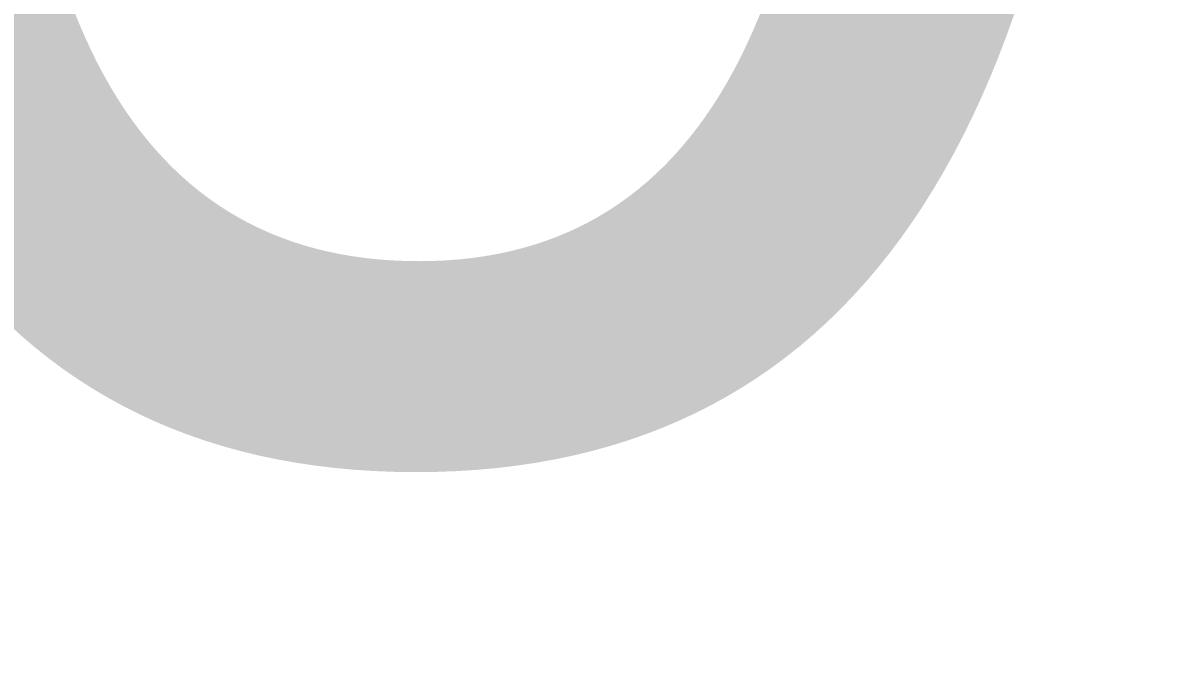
# Model space of a CAD drawing. Header units: millimetres. Extents: x -176651 to 424033, y -469666 to 486614.
# Drawn here: x 185123 to 185835, y 211652 to 212061 of the extents above; entities that cross this region are included whole.
import ezdxf

# ---------------------------------------------------------------- set-up
doc = ezdxf.new("R2010")
doc.units = ezdxf.units.MM
doc.linetypes.add('1625_East Villa$0$DASHED', pattern=[0.75, 0.5, -0.25])
for name, color, linetype in [('1625_East Villa$0$ad-Elevation 10', 8, 'Continuous'), ('1625_East Villa$0$ad-Furniture', 8, 'Continuous'), ('Site Levels$0$ad-Lvl-Plinth', 30, 'Continuous')]:
    doc.layers.add(name, color=color, linetype=linetype)
doc.layers.add('1625_East Villa$0$ad-Landscape', color=8, linetype='Continuous', lineweight=35)
doc.styles.add('Site Levels$0$Sections_The woods Site plan_Entrances$0$Standard', font='arial.ttf')

# ---------------------------------------------------------------- blocks, each defined once
blk = doc.blocks.new('1625_East Villa$0$A$C279134A6')
at = {"layer": '1625_East Villa$0$ad-Landscape', "linetype": 'Continuous'}
for p, q in [((637.12, 613.59), (707.23, 661.45)), ((657.8, 621.49), (724.68, 637.3)), ((542.66, 463.81), (637.12, 613.59)), ((734.74, 473.8), (789.53, 447.04))]:
    blk.add_line(p, q, dxfattribs=at)
for points in [[(631.15, 722.27), (630.32, 721.09), (629.67, 720.08), (629.18, 719.22), (628.82, 718.49), (628.58, 717.85), (628.44, 717.29), (628.37, 716.79), (628.36, 716.32), (628.39, 715.87), (628.46, 715.43), (628.6, 714.99), (628.81, 714.54), (629.1, 714.1), (629.49, 713.63), (629.98, 713.16), (630.6, 712.66), (631.35, 712.13), (632.28, 711.56), (633.45, 710.92), (634.89, 710.2), (636.67, 709.36), (638.82, 708.4), (641.4, 707.29), (644.47, 706.01)], [(631.15, 722.27), (631.68, 722.4), (632.2, 722.53), (632.72, 722.65), (633.23, 722.74), (633.73, 722.82), (634.22, 722.87), (634.69, 722.9), (635.15, 722.89), (635.6, 722.84), (636.04, 722.75), (636.48, 722.6), (636.92, 722.37), (637.35, 722.07), (637.8, 721.66), (638.26, 721.15), (638.74, 720.52), (639.24, 719.75), (639.77, 718.79), (640.35, 717.59), (640.99, 716.09), (641.71, 714.24), (642.52, 711.98), (643.44, 709.25), (644.47, 706.01)], [(679.4, 672.59), (678.57, 671.41), (677.92, 670.41), (677.43, 669.54), (677.07, 668.81), (676.83, 668.17), (676.69, 667.61), (676.62, 667.11), (676.61, 666.64), (676.64, 666.19), (676.72, 665.75), (676.85, 665.31), (677.06, 664.87), (677.35, 664.42), (677.74, 663.96), (678.24, 663.48), (678.85, 662.98), (679.6, 662.45), (680.54, 661.88), (681.7, 661.24), (683.14, 660.52), (684.92, 659.68), (687.07, 658.72), (689.66, 657.61), (692.72, 656.33)], [(679.4, 672.59), (679.93, 672.72), (680.46, 672.85), (680.97, 672.97), (681.48, 673.06), (681.98, 673.14), (682.47, 673.19), (682.94, 673.22), (683.41, 673.21), (683.86, 673.16), (684.3, 673.07), (684.73, 672.92), (685.17, 672.69), (685.61, 672.39), (686.05, 671.98), (686.51, 671.47), (686.99, 670.84), (687.49, 670.07), (688.02, 669.11), (688.6, 667.91), (689.25, 666.41), (689.97, 664.56), (690.78, 662.3), (691.69, 659.57), (692.72, 656.33)], [(611.57, 603.57), (609.72, 604.37), (608.15, 604.98), (606.82, 605.41)], [(611.57, 603.57), (611.91, 602.88), (612.24, 602.19), (612.55, 601.51), (612.83, 600.84), (613.07, 600.18), (613.28, 599.52), (613.45, 598.87), (613.57, 598.23), (613.64, 597.6), (613.64, 596.97), (613.55, 596.32), (613.37, 595.66), (613.07, 594.97), (612.64, 594.24), (612.07, 593.46), (611.34, 592.62), (610.42, 591.72), (609.26, 590.73), (607.81, 589.65), (605.99, 588.44)], [(736.1, 602.26), (735.27, 601.09), (734.62, 600.08), (734.13, 599.22), (733.77, 598.48), (733.53, 597.85), (733.39, 597.29), (733.32, 596.79), (733.31, 596.32), (733.33, 595.87), (733.41, 595.43), (733.55, 594.98), (733.76, 594.54), (734.05, 594.09), (734.44, 593.63), (734.93, 593.15), (735.55, 592.66), (736.3, 592.13), (737.23, 591.56), (738.4, 590.92), (739.84, 590.19), (741.61, 589.36), (743.77, 588.4), (746.35, 587.29), (749.42, 586.01)], [(736.1, 602.26), (736.63, 602.4), (737.15, 602.53), (737.67, 602.64), (738.18, 602.74), (738.68, 602.82), (739.16, 602.87), (739.64, 602.89), (740.1, 602.88), (740.55, 602.84), (740.99, 602.75), (741.43, 602.59), (741.86, 602.37), (742.3, 602.06), (742.75, 601.66), (743.21, 601.15), (743.69, 600.52), (744.18, 599.75), (744.72, 598.79), (745.3, 597.59), (745.94, 596.09), (746.66, 594.24), (747.47, 591.98), (748.39, 589.25), (749.42, 586.01)], [(566.22, 448.74), (584.9, 485.96), (601.98, 515.2), (616.52, 537.42), (627.59, 553.56), (634.27, 564.59), (635.63, 571.45), (630.72, 575.1), (618.63, 576.49)], [(708.67, 552.59), (706.81, 553.39), (705.24, 554), (703.92, 554.43), (702.8, 554.71), (701.85, 554.86), (701.04, 554.9), (700.34, 554.85), (699.69, 554.73), (699.08, 554.56), (698.49, 554.33), (697.92, 554.01), (697.37, 553.6), (696.83, 553.07), (696.31, 552.4), (695.8, 551.59), (695.29, 550.6), (694.78, 549.41), (694.27, 547.99), (693.75, 546.26), (693.22, 544.18), (692.68, 541.68), (692.12, 538.72), (691.53, 535.23), (690.91, 531.16)], [(708.67, 552.59), (709.01, 551.89), (709.34, 551.21), (709.64, 550.53), (709.92, 549.86), (710.17, 549.19), (710.38, 548.54), (710.55, 547.89), (710.67, 547.25), (710.74, 546.62), (710.73, 545.98), (710.65, 545.34), (710.46, 544.68), (710.17, 543.98), (709.74, 543.25), (709.17, 542.47), (708.43, 541.64), (707.51, 540.73), (706.36, 539.75), (704.9, 538.66), (703.08, 537.46), (700.84, 536.12), (698.1, 534.64), (694.81, 532.99), (690.91, 531.16)], [(776.63, 506.83), (775.8, 505.65), (775.15, 504.65), (774.66, 503.78), (774.3, 503.05), (774.06, 502.41), (773.92, 501.85), (773.85, 501.35), (773.84, 500.88), (773.87, 500.43), (773.94, 499.99), (774.08, 499.55), (774.29, 499.11), (774.58, 498.66), (774.97, 498.2), (775.47, 497.72), (776.08, 497.22), (776.83, 496.69), (777.76, 496.12), (778.93, 495.48), (780.37, 494.76), (782.15, 493.92), (784.3, 492.96), (786.89, 491.85), (789.95, 490.57)], [(776.63, 506.83), (777.16, 506.96), (777.69, 507.09), (778.2, 507.21), (778.71, 507.3), (779.21, 507.38), (779.7, 507.43), (780.17, 507.46), (780.64, 507.45), (781.09, 507.4), (781.53, 507.31), (781.96, 507.16), (782.4, 506.93), (782.84, 506.63), (783.28, 506.22), (783.74, 505.71), (784.22, 505.08), (784.72, 504.31), (785.25, 503.35), (785.83, 502.15), (786.48, 500.65), (787.2, 498.8), (788.01, 496.54), (788.92, 493.81), (789.95, 490.57)], [(733.97, 470.35), (732.12, 471.15), (730.55, 471.76), (729.22, 472.19), (728.1, 472.47), (727.16, 472.62), (726.35, 472.66), (725.64, 472.61), (724.99, 472.49), (724.38, 472.32), (723.79, 472.09), (723.22, 471.78), (722.67, 471.36), (722.14, 470.83), (721.61, 470.17), (721.1, 469.35), (720.59, 468.36), (720.08, 467.18)], [(733.97, 470.35), (734.31, 469.66), (734.64, 468.97), (734.94, 468.29), (735.22, 467.62), (735.47, 466.95)]]:
    blk.add_lwpolyline(points, dxfattribs=at)
for centre, radius, start, end in [((705.58, 739.92), 139.86, 167.08107, 227.74147), ((645.48, 738.56), 50.42, 158.55305, 230.17001), ((732.49, 664.75), 124.35, 143.68534, 211.3784), ((635.68, 723.57), 59.23, 245.04444, 321.65457), ((648.05, 678.76), 110.38, 284.28758, 324.1159), ((708.25, 634.8), 67.87, 261.75756, 313.68018), ((653.72, 417.08), 155.43, 30.80412, 96.68563), ((935.31, 1480.23), 1020.98, 250.94432, 261.65172)]:
    blk.add_arc(centre, radius, start, end, dxfattribs=at)
blk = doc.blocks.new('1625_East Villa$0$zw$DAD3')
at = {"transparency": 33554610}
h = blk.add_hatch(dxfattribs=at)
h.set_pattern_fill('DOTS', color=35, scale=20, angle=360)
h.set_pattern_definition([(360, (-800139.518, 271344.397), (15.875, 31.75), [0, -31.75])])
h.paths.add_polyline_path([(450, -2530), (2915, -2530), (2915, -450), (450, -450)])
at = {"layer": '1625_East Villa$0$ad-Elevation 10', "linetype": '1625_East Villa$0$DASHED'}
blk.add_lwpolyline([(2293.33, 0), (2293.33, -2980)], dxfattribs=at)
at = {"layer": '1625_East Villa$0$ad-Elevation 10'}
blk.add_lwpolyline([(450, -2530), (2915, -2530), (2915, -450), (450, -450)], close=True, dxfattribs=at)
at = {"layer": '1625_East Villa$0$ad-Landscape', "xscale": -0.7689692653037794, "yscale": 0.7689692653037794, "zscale": 0.7689692653037794, "rotation": 180}
blk.add_blockref('1625_East Villa$0$A$C279134A6', (1775.58, -1779.13), dxfattribs=at)
blk = doc.blocks.new('1625_East Villa$0$zw$D46D')
at = {"layer": '1625_East Villa$0$ad-Furniture'}
blk.add_blockref('1625_East Villa$0$zw$DAD3', (3610, 8185), dxfattribs=at)
blk = doc.blocks.new('1625_East Villa')
at = {"layer": '1625_East Villa$0$ad-Furniture'}
blk.add_blockref('1625_East Villa$0$zw$D46D', (0, 0), dxfattribs=at)
blk = doc.blocks.new("All Plot's Villa Plans")
at = {"ltscale": 5}
blk.add_blockref('1625_East Villa', (179270.46, 206014.9), dxfattribs=at)
blk = doc.blocks.new('Site Levels$0$zw$63CD')
at = {"layer": 'Site Levels$0$ad-Lvl-Plinth', "insert": (192588.09, 113004.39), "char_height": 1269.9849, "width": 5416.267, "attachment_point": 5, "style": 'Site Levels$0$Sections_The woods Site plan_Entrances$0$Standard', "bg_fill": 19, "box_fill_scale": 1.5, "bg_fill_color": 257, "bg_fill_transparency": 0}
blk.add_mtext('\\pxt4;502.04', dxfattribs=at)
blk = doc.blocks.new('Site Levels')
at = {"layer": 'Site Levels$0$ad-Lvl-Plinth', "ltscale": 5}
blk.add_blockref('Site Levels$0$zw$63CD', (-5982.94, 99418.55), dxfattribs=at)

msp = doc.modelspace()

# ---------------------------------------------------------------- block references
at = {"ltscale": 5}
msp.add_blockref("All Plot's Villa Plans", (0, 0), dxfattribs=at)

# ---------------------------------------------------------------- next in the draw order: block references
msp.add_blockref('Site Levels', (0, 0), dxfattribs=at)

doc.saveas('drawing.dxf')
